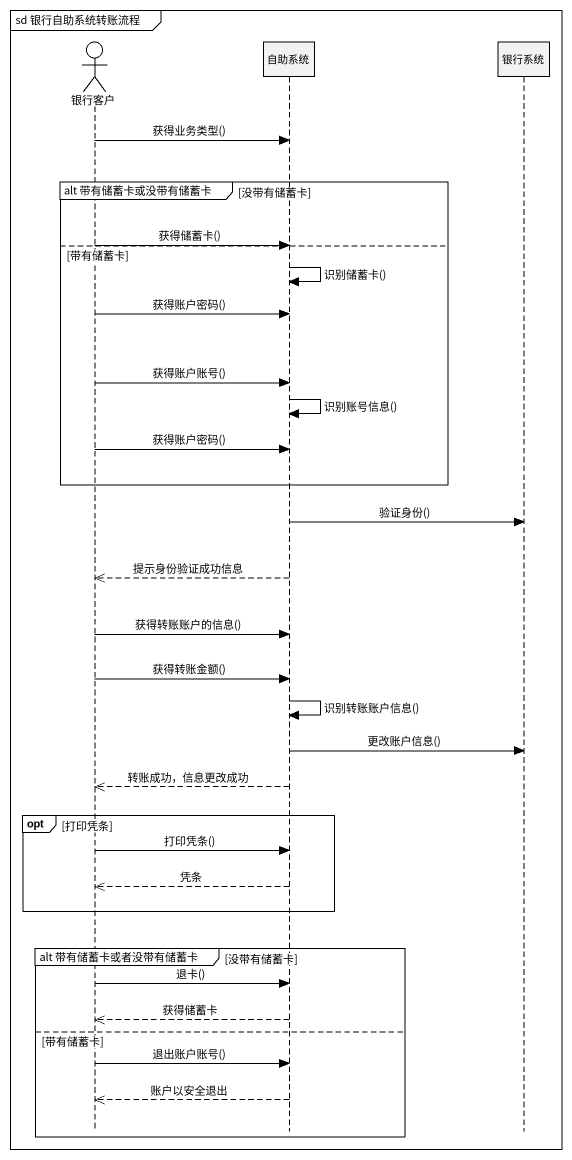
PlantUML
@startuml
mainframe sd 银行自助系统转账流程
hide footbox
actor 银行客户
participant 自助系统
participant 银行系统

银行客户 -> 自助系统 : 获得业务类型()
group alt 带有储蓄卡或没带有储蓄卡 [没带有储蓄卡]
  银行客户 -> 自助系统 : 获得储蓄卡()
else 带有储蓄卡
  自助系统 -> 自助系统 : 识别储蓄卡()
  银行客户 -> 自助系统 : 获得账户密码()
  银行客户 -> 自助系统 : 获得账户账号()
  自助系统 -> 自助系统 : 识别账号信息()
  银行客户 -> 自助系统 : 获得账户密码()
end
自助系统 -> 银行系统 : 验证身份()
自助系统 -->> 银行客户 : 提示身份验证成功信息
银行客户 -> 自助系统 : 获得转账账户的信息()
银行客户 -> 自助系统 : 获得转账金额()
自助系统 -> 自助系统 : 识别转账账户信息()
自助系统 -> 银行系统 : 更改账户信息()
自助系统 -->> 银行客户 : 转账成功，信息更改成功
opt 打印凭条
  银行客户 -> 自助系统 : 打印凭条()
  自助系统 -->> 银行客户 : 凭条
end
group alt 带有储蓄卡或者没带有储蓄卡 [没带有储蓄卡]
  银行客户 -> 自助系统 : 退卡()
  自助系统 -->> 银行客户 : 获得储蓄卡
else 带有储蓄卡
  银行客户 -> 自助系统 : 退出账户账号()
  自助系统 -->> 银行客户 : 账户以安全退出
end
@enduml
